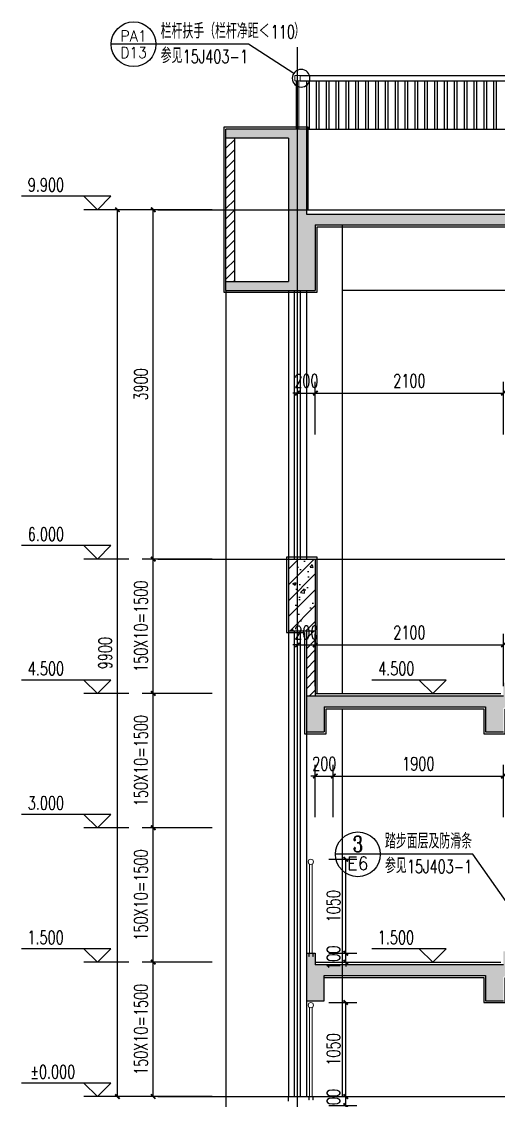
# Model space of a CAD drawing. Extents: x 1738711 to 2346805, y 1189731 to 2516152.
# Drawn here: x 2088533 to 2093856, y 1378333 to 1390377 of the extents above; entities that cross this region are included whole.
import ezdxf
from ezdxf.enums import TextEntityAlignment as Align

# ---------------------------------------------------------------- set-up
doc = ezdxf.new("R2010")
doc.units = 0
doc.header["$LTSCALE"] = 1000
doc.header["$MEASUREMENT"] = 0
doc.linetypes.add('复件 140224通州运河二期售楼部条件图_t3$0$X-ME SHAFT SH$0$X-B2$0$WATER_LINE', pattern=[0])
for name, color, linetype in [('CONTINUOUS', 7, 'Continuous'), ('DIM_ELEV', 3, 'Continuous'), ('DIM_IDEN', 3, 'Continuous'), ('DOTE', 1, 'Continuous'), ('PUB_DIM', 3, 'Continuous'), ('PUB_HATCH', 8, 'Continuous'), ('PUB_TEXT', 7, 'Continuous'), ('WALL', 40, 'Continuous'), ('WINDOW', 144, 'Continuous'), ('切线', 35, 'Continuous'), ('看线', 8, 'Continuous')]:
    doc.layers.add(name, color=color, linetype=linetype)
doc.layers.add('填充', color=252, linetype='Continuous', lineweight=5)
doc.layers.add('栏杆', color=6, linetype='Continuous', lineweight=15)
doc.styles.add('_TCH_DIM', font='SIMPLEX', dxfattribs={"bigfont": 'GBCBIG'})
doc.styles.add('_TCH_DIM_T3', font='SIMPLEX', dxfattribs={"width": 0.705882, "bigfont": 'GBCBIG'})
doc.styles.add('_TCH_LABEL', font='COMPLEX', dxfattribs={"bigfont": 'GBCBIG'})
doc.dimstyles.new('_TCH_ARCH&&50', dxfattribs={"dimtxt": 148.75, "dimasz": 50, "dimexe": 125, "dimexo": 150, "dimgap": 63.125, "dimtad": 1, "dimdec": 0, "dimzin": 0, "dimdsep": 46, "dimtxsty": '_TCH_DIM_T3', "dimblk": 'ARCHTICK', "dimcen": 0.09, "dimclrt": 7, "dimazin": 2, "dimtfac": 1, "dimtdec": 0, "dimtix": 1, "dimtmove": 2, "dimatfit": 3, "dimfxl": 50, "dimtolj": 1, "dimtzin": 0, "dimarcsym": 0})
pattern_1 = [(45, (169519.91, 20180.16), (-88.3883476, 88.3883476), []), (50, (169519.9, 20180.16), (358.63009, -31.376067), [37.5, -412.5]), (355, (169519.9, 20180.16), (-69.375667, 376.096067), [30, -330]), (100.4514, (169549.8, 20177.55), (289.25469, 344.71977), [31.870095, -350.571056]), (46.1842, (169519.9, 20280.16), (533.620524, -82.75951), [56.25, -618.75]), (96.6356, (169564.4, 20273.27), (467.33135, 487.05894), [47.80514, -525.8565]), (351.1842, (169519.9, 20280.16), (467.33097, 487.0593), [45, -495]), (21, (169569.9, 20255.16), (298.453526, -201.309445), [37.5, -412.5]), (326, (169569.9, 20255.16), (121.657666, 362.57502), [30, -330]), (71.4514, (169594.78, 20238.4), (420.111314, 161.26525), [31.870095, -350.571056]), (37.5, (169519.91, 20180.16), (6.079928, 166.446927), [0, -326, 0, -335, 0, -331.25]), (7.5, (169519.9, 20180.16), (131.534769, 197.205856), [0, -191, 0, -318.5, 0, -126.25]), (327.5, (169408.41, 20180.16), (266.911218, -11.277436), [0, -125, 0, -390, 0, -517.5]), (317.5, (169358.4, 20180.16), (291.593085, 50.052491), [0, -162.5, 0, -259, 0, -367.5])]

# ---------------------------------------------------------------- blocks, each defined once
blk = doc.blocks.new('gdfdgdfgdfbvfcxv')
at = {"layer": '填充'}
blk.add_line((264925, -67479), (264925, -67589), dxfattribs=at)
for points in [[(264919, -67480), (264829, -67480, -1), (264829, -67468), (264919, -67468)], [(264919, -67588), (264829, -67588, 1), (264829, -67600), (264919, -67600)]]:
    blk.add_lwpolyline(points, format="xyb", dxfattribs=at)
blk.add_lwpolyline([(264911, -67634), (264911, -67434), (264919, -67434), (264919, -67634)], close=True, dxfattribs=at)
blk.add_lwpolyline([(264911, -67634), (264911, -67434), (264919, -67434), (264919, -67634)], close=True, dxfattribs=at)
for centre, radius, start, end in [((264919, -67483), 4.5, 318.2388, 90), ((264915, -67488), 9.2, 330.3198, 59.7492), ((264919, -67495), 4.5, 318.2388, 90), ((264919, -67501), 4.5, 318.2388, 90), ((264919, -67507), 4.5, 318.2388, 90), ((264919, -67513), 4.5, 318.2388, 90), ((264919, -67519), 4.5, 318.2388, 90), ((264919, -67525), 4.5, 318.2388, 90), ((264919, -67531), 4.5, 318.2388, 90), ((264919, -67537), 4.5, 318.2388, 90), ((264919, -67543), 4.5, 318.2388, 90), ((264919, -67549), 4.5, 318.2388, 90), ((264919, -67555), 4.5, 318.2388, 90), ((264919, -67561), 4.5, 318.2388, 90), ((264919, -67567), 4.5, 318.2388, 90), ((264919, -67573), 4.5, 318.2388, 90), ((264919, -67579), 4.5, 318.2388, 90), ((264919, -67585), 4.5, 270, 90)]:
    blk.add_arc(centre, radius, start, end, dxfattribs=at)
blk = doc.blocks.new('_ArchTick')
at = {"color": 0, "linetype": 'ByBlock', "const_width": 0.4}
blk.add_lwpolyline([(-0.5, -0.5), (0.5, 0.5)], dxfattribs=at)
blk = doc.blocks.new('*D2201')
at = {"layer": 'Defpoints', "color": 0, "transparency": 16777216}
for p in [(2089603, 1388276), (2090412, 1388276), (2090412, 1378376)]:
    blk.add_point(p, dxfattribs=at)
at = {"layer": 'PUB_DIM', "color": 0, "lineweight": -2, "transparency": 16777216}
for p, q in [((2090262, 1388276), (2089478, 1388276)), ((2089603, 1378376), (2089603, 1388276)), ((2090262, 1378376), (2089478, 1378376))]:
    blk.add_line(p, q, dxfattribs=at)
at = {"layer": 'PUB_DIM', "color": 0, "lineweight": -2, "transparency": 16777216, "xscale": 50, "yscale": 50, "zscale": 50}
for p, rotation in [((2089603, 1388276), 90), ((2089603, 1378376), 270)]:
    blk.add_blockref('_ArchTick', p, dxfattribs=dict(at, rotation=rotation))
at = {"layer": 'PUB_DIM', "color": 7, "transparency": 16777216, "insert": (2089466, 1383326), "char_height": 148.8, "attachment_point": 5, "rotation": 90, "style": '_TCH_DIM_T3'}
blk.add_mtext('\\A1;9900', dxfattribs=at)
blk = doc.blocks.new('*D2202')
at = {"layer": 'Defpoints', "color": 0, "transparency": 16777216}
for p in [(2090003, 1379876), (2090812, 1379876), (2090812, 1378376)]:
    blk.add_point(p, dxfattribs=at)
at = {"layer": 'PUB_DIM', "color": 0, "lineweight": -2, "transparency": 16777216}
for p, q in [((2090662, 1379876), (2089878, 1379876)), ((2090003, 1378376), (2090003, 1379876)), ((2090662, 1378376), (2089878, 1378376))]:
    blk.add_line(p, q, dxfattribs=at)
at = {"layer": 'PUB_DIM', "color": 0, "lineweight": -2, "transparency": 16777216, "xscale": 50, "yscale": 50, "zscale": 50}
for p, rotation in [((2090003, 1379876), 90), ((2090003, 1378376), 270)]:
    blk.add_blockref('_ArchTick', p, dxfattribs=dict(at, rotation=rotation))
at = {"layer": 'PUB_DIM', "color": 7, "transparency": 16777216, "insert": (2089866, 1379126), "char_height": 148.75, "attachment_point": 5, "rotation": 90, "style": '_TCH_DIM_T3'}
blk.add_mtext('\\A1;150X10=1500', dxfattribs=at)
blk = doc.blocks.new('*D2203')
at = {"layer": 'Defpoints', "color": 0, "transparency": 16777216}
for p in [(2090003, 1381376), (2090812, 1381376), (2090812, 1379876)]:
    blk.add_point(p, dxfattribs=at)
at = {"layer": 'PUB_DIM', "color": 0, "lineweight": -2, "transparency": 16777216}
for p, q in [((2090662, 1381376), (2089878, 1381376)), ((2090003, 1379876), (2090003, 1381376)), ((2090662, 1379876), (2089878, 1379876))]:
    blk.add_line(p, q, dxfattribs=at)
at = {"layer": 'PUB_DIM', "color": 0, "lineweight": -2, "transparency": 16777216, "xscale": 50, "yscale": 50, "zscale": 50}
for p, rotation in [((2090003, 1381376), 90), ((2090003, 1379876), 270)]:
    blk.add_blockref('_ArchTick', p, dxfattribs=dict(at, rotation=rotation))
at = {"layer": 'PUB_DIM', "color": 7, "transparency": 16777216, "insert": (2089866, 1380626), "char_height": 148.75, "attachment_point": 5, "rotation": 90, "style": '_TCH_DIM_T3'}
blk.add_mtext('\\A1;150X10=1500', dxfattribs=at)
blk = doc.blocks.new('*D2204')
at = {"layer": 'Defpoints', "color": 0, "transparency": 16777216}
for p in [(2090003, 1382876), (2090812, 1382876), (2090812, 1381376)]:
    blk.add_point(p, dxfattribs=at)
at = {"layer": 'PUB_DIM', "color": 0, "lineweight": -2, "transparency": 16777216}
for p, q in [((2090662, 1382876), (2089878, 1382876)), ((2090003, 1381376), (2090003, 1382876)), ((2090662, 1381376), (2089878, 1381376))]:
    blk.add_line(p, q, dxfattribs=at)
at = {"layer": 'PUB_DIM', "color": 0, "lineweight": -2, "transparency": 16777216, "xscale": 50, "yscale": 50, "zscale": 50}
for p, rotation in [((2090003, 1382876), 90), ((2090003, 1381376), 270)]:
    blk.add_blockref('_ArchTick', p, dxfattribs=dict(at, rotation=rotation))
at = {"layer": 'PUB_DIM', "color": 7, "transparency": 16777216, "insert": (2089866, 1382126), "char_height": 148.75, "attachment_point": 5, "rotation": 90, "style": '_TCH_DIM_T3'}
blk.add_mtext('\\A1;150X10=1500', dxfattribs=at)
blk = doc.blocks.new('*D2205')
at = {"layer": 'Defpoints', "color": 0, "transparency": 16777216}
for p in [(2090003, 1384376), (2090812, 1384376), (2090812, 1382876)]:
    blk.add_point(p, dxfattribs=at)
at = {"layer": 'PUB_DIM', "color": 0, "lineweight": -2, "transparency": 16777216}
for p, q in [((2090662, 1384376), (2089878, 1384376)), ((2090003, 1382876), (2090003, 1384376)), ((2090662, 1382876), (2089878, 1382876))]:
    blk.add_line(p, q, dxfattribs=at)
at = {"layer": 'PUB_DIM', "color": 0, "lineweight": -2, "transparency": 16777216, "xscale": 50, "yscale": 50, "zscale": 50}
for p, rotation in [((2090003, 1384376), 90), ((2090003, 1382876), 270)]:
    blk.add_blockref('_ArchTick', p, dxfattribs=dict(at, rotation=rotation))
at = {"layer": 'PUB_DIM', "color": 7, "transparency": 16777216, "insert": (2089866, 1383626), "char_height": 148.75, "attachment_point": 5, "rotation": 90, "style": '_TCH_DIM_T3'}
blk.add_mtext('\\A1;150X10=1500', dxfattribs=at)
blk = doc.blocks.new('*D2206')
at = {"layer": 'Defpoints', "color": 0, "transparency": 16777216}
for p in [(2090003, 1388276), (2090812, 1388276), (2090812, 1384376)]:
    blk.add_point(p, dxfattribs=at)
at = {"layer": 'PUB_DIM', "color": 0, "lineweight": -2, "transparency": 16777216}
for p, q in [((2090662, 1388276), (2089878, 1388276)), ((2090003, 1384376), (2090003, 1388276)), ((2090662, 1384376), (2089878, 1384376))]:
    blk.add_line(p, q, dxfattribs=at)
at = {"layer": 'PUB_DIM', "color": 0, "lineweight": -2, "transparency": 16777216, "xscale": 50, "yscale": 50, "zscale": 50}
for p, rotation in [((2090003, 1388276), 90), ((2090003, 1384376), 270)]:
    blk.add_blockref('_ArchTick', p, dxfattribs=dict(at, rotation=rotation))
at = {"layer": 'PUB_DIM', "color": 7, "transparency": 16777216, "insert": (2089866, 1386326), "char_height": 148.8, "attachment_point": 5, "rotation": 90, "style": '_TCH_DIM_T3'}
blk.add_mtext('\\A1;3900', dxfattribs=at)
blk = doc.blocks.new('*D2207')
at = {"layer": 'Defpoints', "color": 0, "transparency": 16777216}
for p in [(2092012, 1381954), (2091812, 1381343), (2092012, 1381343)]:
    blk.add_point(p, dxfattribs=at)
at = {"layer": 'PUB_DIM', "color": 0, "lineweight": -2, "transparency": 16777216}
for p, q in [((2091812, 1381493), (2091812, 1382079)), ((2092012, 1381493), (2092012, 1382079)), ((2091812, 1381954), (2091762, 1381954)), ((2091812, 1381954), (2092012, 1381954)), ((2092012, 1381954), (2092062, 1381954))]:
    blk.add_line(p, q, dxfattribs=at)
at = {"layer": 'PUB_DIM', "color": 0, "lineweight": -2, "transparency": 16777216, "xscale": 50, "yscale": 50, "zscale": 50}
blk.add_blockref('_ArchTick', (2091812, 1381954), dxfattribs=at)
at = {"layer": 'PUB_DIM', "color": 0, "lineweight": -2, "transparency": 16777216, "xscale": 50, "yscale": 50, "zscale": 50, "rotation": 180}
blk.add_blockref('_ArchTick', (2092012, 1381954), dxfattribs=at)
at = {"layer": 'PUB_DIM', "color": 7, "transparency": 16777216, "insert": (2091912, 1382092), "char_height": 148.8, "attachment_point": 5, "style": '_TCH_DIM_T3'}
blk.add_mtext('\\A1;200', dxfattribs=at)
blk = doc.blocks.new('*D2208')
at = {"layer": 'Defpoints', "color": 0, "transparency": 16777216}
for p in [(2093912, 1381954), (2092012, 1381343), (2093912, 1381343)]:
    blk.add_point(p, dxfattribs=at)
at = {"layer": 'PUB_DIM', "color": 0, "lineweight": -2, "transparency": 16777216}
for p, q in [((2092012, 1381493), (2092012, 1382079)), ((2093912, 1381493), (2093912, 1382079)), ((2092012, 1381954), (2093912, 1381954))]:
    blk.add_line(p, q, dxfattribs=at)
at = {"layer": 'PUB_DIM', "color": 0, "lineweight": -2, "transparency": 16777216, "xscale": 50, "yscale": 50, "zscale": 50, "rotation": 180}
blk.add_blockref('_ArchTick', (2092012, 1381954), dxfattribs=at)
at = {"layer": 'PUB_DIM', "color": 0, "lineweight": -2, "transparency": 16777216, "xscale": 50, "yscale": 50, "zscale": 50}
blk.add_blockref('_ArchTick', (2093912, 1381954), dxfattribs=at)
at = {"layer": 'PUB_DIM', "color": 7, "transparency": 16777216, "insert": (2092962, 1382092), "char_height": 148.8, "attachment_point": 5, "style": '_TCH_DIM_T3'}
blk.add_mtext('\\A1;1900', dxfattribs=at)
blk = doc.blocks.new('*D2211')
at = {"layer": 'Defpoints', "color": 0, "transparency": 16777216}
for p in [(2091812, 1383418), (2091612, 1382807), (2091812, 1382807)]:
    blk.add_point(p, dxfattribs=at)
at = {"layer": 'PUB_DIM', "color": 0, "lineweight": -2, "transparency": 16777216}
for p, q in [((2091612, 1382957), (2091612, 1383543)), ((2091812, 1382957), (2091812, 1383543)), ((2091612, 1383418), (2091562, 1383418)), ((2091612, 1383418), (2091812, 1383418)), ((2091812, 1383418), (2091862, 1383418))]:
    blk.add_line(p, q, dxfattribs=at)
at = {"layer": 'PUB_DIM', "color": 0, "lineweight": -2, "transparency": 16777216, "xscale": 50, "yscale": 50, "zscale": 50}
blk.add_blockref('_ArchTick', (2091612, 1383418), dxfattribs=at)
at = {"layer": 'PUB_DIM', "color": 0, "lineweight": -2, "transparency": 16777216, "xscale": 50, "yscale": 50, "zscale": 50, "rotation": 180}
blk.add_blockref('_ArchTick', (2091812, 1383418), dxfattribs=at)
at = {"layer": 'PUB_DIM', "color": 7, "transparency": 16777216, "insert": (2091712, 1383556), "char_height": 148.8, "attachment_point": 5, "style": '_TCH_DIM_T3'}
blk.add_mtext('\\A1;200', dxfattribs=at)
blk = doc.blocks.new('*D2212')
at = {"layer": 'Defpoints', "color": 0, "transparency": 16777216}
for p in [(2093912, 1383418), (2091812, 1382807), (2093912, 1382807)]:
    blk.add_point(p, dxfattribs=at)
at = {"layer": 'PUB_DIM', "color": 0, "lineweight": -2, "transparency": 16777216}
for p, q in [((2091812, 1382957), (2091812, 1383543)), ((2093912, 1382957), (2093912, 1383543)), ((2091812, 1383418), (2093912, 1383418))]:
    blk.add_line(p, q, dxfattribs=at)
at = {"layer": 'PUB_DIM', "color": 0, "lineweight": -2, "transparency": 16777216, "xscale": 50, "yscale": 50, "zscale": 50, "rotation": 180}
blk.add_blockref('_ArchTick', (2091812, 1383418), dxfattribs=at)
at = {"layer": 'PUB_DIM', "color": 0, "lineweight": -2, "transparency": 16777216, "xscale": 50, "yscale": 50, "zscale": 50}
blk.add_blockref('_ArchTick', (2093912, 1383418), dxfattribs=at)
at = {"layer": 'PUB_DIM', "color": 7, "transparency": 16777216, "insert": (2092862, 1383556), "char_height": 148.8, "attachment_point": 5, "style": '_TCH_DIM_T3'}
blk.add_mtext('\\A1;2100', dxfattribs=at)
blk = doc.blocks.new('*D2215')
at = {"layer": 'Defpoints', "color": 0, "transparency": 16777216}
for p in [(2091812, 1386229), (2091612, 1385618), (2091812, 1385618)]:
    blk.add_point(p, dxfattribs=at)
at = {"layer": 'PUB_DIM', "color": 0, "lineweight": -2, "transparency": 16777216}
for p, q in [((2091612, 1385768), (2091612, 1386354)), ((2091812, 1385768), (2091812, 1386354)), ((2091612, 1386229), (2091562, 1386229)), ((2091612, 1386229), (2091812, 1386229)), ((2091812, 1386229), (2091862, 1386229))]:
    blk.add_line(p, q, dxfattribs=at)
at = {"layer": 'PUB_DIM', "color": 0, "lineweight": -2, "transparency": 16777216, "xscale": 50, "yscale": 50, "zscale": 50}
blk.add_blockref('_ArchTick', (2091612, 1386229), dxfattribs=at)
at = {"layer": 'PUB_DIM', "color": 0, "lineweight": -2, "transparency": 16777216, "xscale": 50, "yscale": 50, "zscale": 50, "rotation": 180}
blk.add_blockref('_ArchTick', (2091812, 1386229), dxfattribs=at)
at = {"layer": 'PUB_DIM', "color": 7, "transparency": 16777216, "insert": (2091712, 1386366), "char_height": 148.8, "attachment_point": 5, "style": '_TCH_DIM_T3'}
blk.add_mtext('\\A1;200', dxfattribs=at)
blk = doc.blocks.new('*D2216')
at = {"layer": 'Defpoints', "color": 0, "transparency": 16777216}
for p in [(2093912, 1386229), (2091812, 1385618), (2093912, 1385618)]:
    blk.add_point(p, dxfattribs=at)
at = {"layer": 'PUB_DIM', "color": 0, "lineweight": -2, "transparency": 16777216}
for p, q in [((2091812, 1385768), (2091812, 1386354)), ((2093912, 1385768), (2093912, 1386354)), ((2091812, 1386229), (2093912, 1386229))]:
    blk.add_line(p, q, dxfattribs=at)
at = {"layer": 'PUB_DIM', "color": 0, "lineweight": -2, "transparency": 16777216, "xscale": 50, "yscale": 50, "zscale": 50, "rotation": 180}
blk.add_blockref('_ArchTick', (2091812, 1386229), dxfattribs=at)
at = {"layer": 'PUB_DIM', "color": 0, "lineweight": -2, "transparency": 16777216, "xscale": 50, "yscale": 50, "zscale": 50}
blk.add_blockref('_ArchTick', (2093912, 1386229), dxfattribs=at)
at = {"layer": 'PUB_DIM', "color": 7, "transparency": 16777216, "insert": (2092862, 1386366), "char_height": 148.8, "attachment_point": 5, "style": '_TCH_DIM_T3'}
blk.add_mtext('\\A1;2100', dxfattribs=at)
blk = doc.blocks.new('*D2219')
at = {"layer": 'Defpoints', "color": 0, "transparency": 16777216}
for p in [(2091812, 1379426), (2092151, 1379426), (2091812, 1378376)]:
    blk.add_point(p, dxfattribs=at)
at = {"layer": 'PUB_DIM', "color": 0, "lineweight": -2, "transparency": 16777216}
for p, q in [((2091962, 1379426), (2092276, 1379426)), ((2092151, 1378376), (2092151, 1379426)), ((2091962, 1378376), (2092276, 1378376))]:
    blk.add_line(p, q, dxfattribs=at)
at = {"layer": 'PUB_DIM', "color": 0, "lineweight": -2, "transparency": 16777216, "xscale": 50, "yscale": 50, "zscale": 50}
for p, rotation in [((2092151, 1379426), 90), ((2092151, 1378376), 270)]:
    blk.add_blockref('_ArchTick', p, dxfattribs=dict(at, rotation=rotation))
at = {"layer": 'PUB_DIM', "color": 7, "transparency": 16777216, "insert": (2092014, 1378901), "char_height": 148.8, "attachment_point": 5, "rotation": 90, "style": '_TCH_DIM_T3'}
blk.add_mtext('\\A1;1050', dxfattribs=at)
blk = doc.blocks.new('*D2220')
at = {"layer": 'Defpoints', "color": 0, "transparency": 16777216}
for p in [(2091812, 1378376), (2092151, 1378376), (2091812, 1378276)]:
    blk.add_point(p, dxfattribs=at)
at = {"layer": 'PUB_DIM', "color": 0, "lineweight": -2, "transparency": 16777216}
for p, q in [((2092151, 1378376), (2092151, 1378426)), ((2091962, 1378376), (2092276, 1378376)), ((2092151, 1378276), (2092151, 1378376)), ((2091962, 1378276), (2092276, 1378276)), ((2092151, 1378276), (2092151, 1378226))]:
    blk.add_line(p, q, dxfattribs=at)
at = {"layer": 'PUB_DIM', "color": 0, "lineweight": -2, "transparency": 16777216, "xscale": 50, "yscale": 50, "zscale": 50}
for p, rotation in [((2092151, 1378376), 270), ((2092151, 1378276), 90)]:
    blk.add_blockref('_ArchTick', p, dxfattribs=dict(at, rotation=rotation))
at = {"layer": 'PUB_DIM', "color": 7, "transparency": 16777216, "insert": (2092014, 1378326), "char_height": 148.8, "attachment_point": 5, "rotation": 90, "style": '_TCH_DIM_T3'}
blk.add_mtext('\\A1;100', dxfattribs=at)
blk = doc.blocks.new('*D2224')
at = {"layer": 'Defpoints', "color": 0, "transparency": 16777216}
for p in [(2091812, 1381026), (2092151, 1381026), (2091812, 1379976)]:
    blk.add_point(p, dxfattribs=at)
at = {"layer": 'PUB_DIM', "color": 0, "lineweight": -2, "transparency": 16777216}
for p, q in [((2091962, 1381026), (2092276, 1381026)), ((2092151, 1379976), (2092151, 1381026)), ((2091962, 1379976), (2092276, 1379976))]:
    blk.add_line(p, q, dxfattribs=at)
at = {"layer": 'PUB_DIM', "color": 0, "lineweight": -2, "transparency": 16777216, "xscale": 50, "yscale": 50, "zscale": 50}
for p, rotation in [((2092151, 1381026), 90), ((2092151, 1379976), 270)]:
    blk.add_blockref('_ArchTick', p, dxfattribs=dict(at, rotation=rotation))
at = {"layer": 'PUB_DIM', "color": 7, "transparency": 16777216, "insert": (2092014, 1380501), "char_height": 148.8, "attachment_point": 5, "rotation": 90, "style": '_TCH_DIM_T3'}
blk.add_mtext('\\A1;1050', dxfattribs=at)
blk = doc.blocks.new('*D2225')
at = {"layer": 'Defpoints', "color": 0, "transparency": 16777216}
for p in [(2091812, 1379976), (2091812, 1379876), (2092151, 1379976)]:
    blk.add_point(p, dxfattribs=at)
at = {"layer": 'PUB_DIM', "color": 0, "lineweight": -2, "transparency": 16777216}
for p, q in [((2092151, 1379976), (2092151, 1380026)), ((2091962, 1379976), (2092276, 1379976)), ((2091962, 1379876), (2092276, 1379876)), ((2092151, 1379876), (2092151, 1379976)), ((2092151, 1379876), (2092151, 1379826))]:
    blk.add_line(p, q, dxfattribs=at)
at = {"layer": 'PUB_DIM', "color": 0, "lineweight": -2, "transparency": 16777216, "xscale": 50, "yscale": 50, "zscale": 50}
for p, rotation in [((2092151, 1379976), 270), ((2092151, 1379876), 90)]:
    blk.add_blockref('_ArchTick', p, dxfattribs=dict(at, rotation=rotation))
at = {"layer": 'PUB_DIM', "color": 7, "transparency": 16777216, "insert": (2092014, 1379926), "char_height": 148.8, "attachment_point": 5, "rotation": 90, "style": '_TCH_DIM_T3'}
blk.add_mtext('\\A1;100', dxfattribs=at)

msp = doc.modelspace()

# ---------------------------------------------------------------- hatches: boundary and pattern name
at = {"layer": 'PUB_HATCH', "linetype": '复件 140224通州运河二期售楼部条件图_t3$0$X-ME SHAFT SH$0$X-B2$0$WATER_LINE'}
h = msp.add_hatch(dxfattribs=at)
h.set_pattern_fill('钢筋混凝土', color=256, scale=50, style=0)
h.set_pattern_definition([(45, (2099887.17, 1386563.1), (-88.3883, 88.3883), []), (50, (2099887.17, 1386563.1), (358.63, -31.376), [37.5, -412.5]), (355, (2099887.17, 1386563.1), (-69.376, 376.096), [30, -330]), (100.4514, (2099917.05, 1386560.5), (289.255, 344.72), [31.87, -350.571]), (46.184, (2099887.17, 1386663.1), (533.62, -82.76), [56.25, -618.75]), (96.6356, (2099931.64, 1386656.2), (467.33, 487.06), [47.805, -525.856]), (351.184, (2099887.17, 1386663.1), (467.33, 487.06), [45, -495]), (21, (2099937.17, 1386638.1), (298.4535, -201.309), [37.5, -412.5]), (326, (2099937.17, 1386638.1), (121.658, 362.575), [30, -330]), (71.4514, (2099962.04, 1386621.32), (420.111, 161.265), [31.87, -350.571]), (37.5, (2099887.17, 1386563.1), (6.08, 166.447), [0, -326, 0, -335, 0, -331.25]), (7.5, (2099887.17, 1386563.1), (131.5348, 197.206), [0, -191, 0, -318.5, 0, -126.25]), (327.5, (2099775.67, 1386563.1), (266.9112, -11.2774), [0, -125, 0, -390, 0, -517.5]), (317.5, (2099725.67, 1386563.1), (291.593, 50.0525), [0, -162.5, 0, -259, 0, -367.5])])
h.paths.add_polyline_path([(2100011.8, 1386676.1), (2099811.8, 1386676.1), (2099811.8, 1386476.1), (2100011.8, 1386476.1)])
h.paths.add_polyline_path([(2090811.8, 1389176.1), (2091711.8, 1389176.1), (2091711.8, 1388226.1), (2100791.8, 1388226.1), (2100791.8, 1388106.1), (2100011.8, 1388106.1), (2100011.8, 1387376.1), (2099711.8, 1387376.1), (2099711.8, 1388106.1), (2091811.8, 1388106.1), (2091811.8, 1387376.1), (2090811.8, 1387376.1), (2090811.8, 1387476.1), (2091511.8, 1387476.1), (2091511.8, 1389076.1), (2090811.8, 1389076.1)])
h = msp.add_hatch(dxfattribs=at)
h.set_pattern_fill('ANSI31', color=256, scale=50, style=0)
h.set_pattern_definition([(45, (169519.91, 20180.16), (-56.1266008, 56.1266008), [])])
h.paths.add_polyline_path([(2090911.8, 1387476.1), (2090811.8, 1387476.1), (2090811.8, 1389076.1), (2090911.8, 1389076.1)])
h = msp.add_hatch(dxfattribs=at)
h.set_pattern_fill('钢筋混凝土', color=256, scale=50, style=0)
h.set_pattern_definition(pattern_1)
h.paths.add_polyline_path([(2091511.8, 1383576.1), (2091511.8, 1384376.1), (2091811.8, 1384376.1), (2091811.8, 1383576.1)])
h = msp.add_hatch(dxfattribs=at)
h.set_pattern_fill('钢筋混凝土', color=256, scale=50, style=0)
h.set_pattern_definition(pattern_1)
h.paths.add_polyline_path([(2091711.8, 1382846.1), (2091711.8, 1382446.1), (2091911.8, 1382446.1), (2091911.8, 1382726.1), (2093711.8, 1382726.1), (2093711.8, 1382446.1), (2093911.8, 1382446.1), (2093911.8, 1382711.9), (2096611.8, 1384061.9), (2096611.8, 1383946.1), (2096811.8, 1383946.1), (2096811.8, 1384226.1), (2099711.8, 1384226.1), (2099711.8, 1383576.1), (2100011.8, 1383576.1), (2100011.8, 1384206.1), (2100791.8, 1384206.1), (2100791.8, 1384326.1), (2100011.8, 1384326.1), (2100011.8, 1384346.1), (2096611.8, 1384346.1), (2096611.8, 1384196.1), (2096311.8, 1384196.1), (2096311.8, 1384046.1), (2096011.8, 1384046.1), (2096011.8, 1383896.1), (2095711.8, 1383896.1), (2095711.8, 1383746.1), (2095411.8, 1383746.1), (2095411.8, 1383596.1), (2095111.8, 1383596.1), (2095111.8, 1383446.1), (2094811.8, 1383446.1), (2094811.8, 1383296.1), (2094511.8, 1383296.1), (2094511.8, 1383146.1), (2094211.8, 1383146.1), (2094211.8, 1382996.1), (2093911.8, 1382996.1), (2093911.8, 1382846.1)])
h = msp.add_hatch(dxfattribs=at)
h.set_pattern_fill('ANSI31', color=256, scale=50, style=0)
h.set_pattern_definition([(45, (169719.91, 20180.16), (-56.1266008, 56.1266008), [])])
h.paths.add_polyline_path([(2091711.8, 1383576.1), (2091811.8, 1383576.1), (2091811.8, 1382846.1), (2091711.8, 1382846.1)])
h = msp.add_hatch(dxfattribs=at)
h.set_pattern_fill('钢筋混凝土', color=256, scale=50, style=0)
h.set_pattern_definition(pattern_1)
h.paths.add_polyline_path([(2099811.8, 1380476.1), (2100011.8, 1380476.1), (2100011.8, 1380676.1), (2099811.8, 1380676.1)], flags=17)
h.paths.add_polyline_path([(2091711.8, 1379976.1), (2091711.8, 1379846.1), (2091811.8, 1379846.1), (2091811.8, 1379976.1)])
h.paths.add_polyline_path([(2091711.8, 1379846.1), (2091711.8, 1379446.1), (2091911.8, 1379446.1), (2091911.8, 1379726.1), (2093711.8, 1379726.1), (2093711.8, 1379446.1), (2093911.8, 1379446.1), (2093911.8, 1379711.9), (2096611.8, 1381061.9), (2096611.8, 1380946.1), (2096811.8, 1380946.1), (2096811.8, 1381226.1), (2099811.8, 1381226.1), (2099811.8, 1380946.1), (2100011.8, 1380946.1), (2100011.8, 1381346.1), (2096611.8, 1381346.1), (2096611.8, 1381196.1), (2096311.8, 1381196.1), (2096311.8, 1381046.1), (2096011.8, 1381046.1), (2096011.8, 1380896.1), (2095711.8, 1380896.1), (2095711.8, 1380746.1), (2095411.8, 1380746.1), (2095411.8, 1380596.1), (2095111.8, 1380596.1), (2095111.8, 1380446.1), (2094811.8, 1380446.1), (2094811.8, 1380296.1), (2094511.8, 1380296.1), (2094511.8, 1380146.1), (2094211.8, 1380146.1), (2094211.8, 1379996.1), (2093911.8, 1379996.1), (2093911.8, 1379846.1)])

# ---------------------------------------------------------------- linework, layer by layer
at = {"layer": 'DIM_ELEV'}
for p, q in [((2089529, 1388426.1), (2088533, 1388426.1)), ((2089379, 1388276.1), (2089229, 1388426.1)), ((2089379, 1388276.1), (2089529, 1388426.1)), ((2089729, 1388276.1), (2089229, 1388276.1)), ((2089529, 1384526.1), (2088533, 1384526.1)), ((2089379, 1384376.1), (2089229, 1384526.1)), ((2089379, 1384376.1), (2089529, 1384526.1)), ((2089729, 1384376.1), (2089229, 1384376.1)), ((2089529, 1383026.1), (2088533, 1383026.1)), ((2089379, 1382876.1), (2089229, 1383026.1)), ((2089379, 1382876.1), (2089529, 1383026.1)), ((2093272.1, 1383026.1), (2092444, 1383026.1)), ((2093122.1, 1382876.1), (2092972.1, 1383026.1)), ((2093122.1, 1382876.1), (2093272.1, 1383026.1)), ((2089729, 1382876.1), (2089229, 1382876.1)), ((2089529, 1381526.1), (2088533, 1381526.1)), ((2089379, 1381376.1), (2089229, 1381526.1)), ((2089379, 1381376.1), (2089529, 1381526.1)), ((2089729, 1381376.1), (2089229, 1381376.1)), ((2089529, 1380026.1), (2088533, 1380026.1)), ((2089379, 1379876.1), (2089229, 1380026.1)), ((2089379, 1379876.1), (2089529, 1380026.1)), ((2093272.1, 1380026.1), (2092444, 1380026.1)), ((2093122.1, 1379876.1), (2092972.1, 1380026.1)), ((2093122.1, 1379876.1), (2093272.1, 1380026.1)), ((2089729, 1379876.1), (2089229, 1379876.1)), ((2089529, 1378526.1), (2088533, 1378526.1)), ((2089379, 1378376.1), (2089229, 1378526.1)), ((2089379, 1378376.1), (2089529, 1378526.1)), ((2089729, 1378376.1), (2089229, 1378376.1))]:
    msp.add_line(p, q, dxfattribs=at)
at = {"layer": 'DIM_IDEN'}
for p, q in [((2090033.2, 1390123.3), (2089533.2, 1390123.3)), ((2091065.7, 1390123.3), (2090033.2, 1390123.3)), ((2091570.6, 1389797.1), (2091065.7, 1390123.3)), ((2092536.6, 1381080.3), (2092036.6, 1381080.3)), ((2093569.1, 1381080.3), (2092536.6, 1381080.3)), ((2094155, 1380246.8), (2093569.1, 1381080.3))]:
    msp.add_line(p, q, dxfattribs=at)
msp.add_lwpolyline([(2091752.3, 1389743.5, 1), (2091554.8, 1389743.5, 1)], format="xyb", close=True, dxfattribs=at)
for centre in [(2089783.2, 1390123.3), (2092286.6, 1381080.3)]:
    msp.add_circle(centre, 250, dxfattribs=at)
at = {"layer": 'DOTE'}
for p, q in [((2091611.8, 1377241.9), (2091611.8, 1390091.1)), ((2090055.5, 1388276.1), (2101262.6, 1388276.1)), ((2090055.5, 1384376.1), (2101262.6, 1384376.1)), ((2090055.5, 1378376.1), (2101262.6, 1378376.1))]:
    msp.add_line(p, q, dxfattribs=at)
at = {"layer": 'WALL'}
for p, q in [((2091711.8, 1389176.1), (2090811.8, 1389176.1)), ((2090811.8, 1387376.1), (2090811.8, 1389176.1)), ((2091711.8, 1389176.1), (2091711.8, 1388226.1)), ((2091511.8, 1389076.1), (2090811.8, 1389076.1)), ((2090911.8, 1387476.1), (2090911.8, 1389076.1)), ((2091511.8, 1389076.1), (2091511.8, 1387476.1)), ((2091711.8, 1388226.1), (2100791.8, 1388226.1)), ((2091811.8, 1388106.1), (2099711.8, 1388106.1)), ((2091811.8, 1388106.1), (2091811.8, 1387376.1)), ((2090811.8, 1387476.1), (2091511.8, 1387476.1)), ((2090811.8, 1387376.1), (2091811.8, 1387376.1)), ((2091511.8, 1384376.1), (2091811.8, 1384376.1)), ((2091511.8, 1384376.1), (2091511.8, 1383576.1)), ((2091811.8, 1384376.1), (2091811.8, 1383576.1)), ((2091511.8, 1383576.1), (2091811.8, 1383576.1)), ((2091711.8, 1383576.1), (2091711.8, 1382446.1)), ((2091811.8, 1383576.1), (2091811.8, 1382846.1)), ((2093911.8, 1382846.1), (2091711.8, 1382846.1)), ((2091911.8, 1382726.1), (2093711.8, 1382726.1)), ((2091911.8, 1382726.1), (2091911.8, 1382446.1)), ((2093711.8, 1382726.1), (2093711.8, 1382446.1)), ((2091711.8, 1382446.1), (2091911.8, 1382446.1)), ((2093711.8, 1382446.1), (2093911.8, 1382446.1)), ((2091711.8, 1379976.1), (2091711.8, 1379446.1)), ((2091711.8, 1379976.1), (2091811.8, 1379976.1)), ((2091811.8, 1379976.1), (2091811.8, 1379846.1)), ((2093911.8, 1379846.1), (2091811.8, 1379846.1)), ((2091911.8, 1379726.1), (2093711.8, 1379726.1)), ((2091911.8, 1379446.1), (2091911.8, 1379726.1)), ((2093711.8, 1379726.1), (2093711.8, 1379446.1)), ((2091711.8, 1379446.1), (2091911.8, 1379446.1)), ((2093711.8, 1379446.1), (2093911.8, 1379446.1))]:
    msp.add_line(p, q, dxfattribs=at)
at = {"layer": 'WINDOW'}
for p, q in [((2091511.8, 1387376.1), (2091511.8, 1384376.1)), ((2091578.5, 1384376.1), (2091578.5, 1387376.1)), ((2091645.1, 1384376.1), (2091645.1, 1387376.1)), ((2091711.8, 1387376.1), (2091711.8, 1384376.1)), ((2091511.8, 1383576.1), (2091511.8, 1378376.1)), ((2091578.5, 1378376.1), (2091578.5, 1383576.1)), ((2091645.1, 1378376.1), (2091645.1, 1383576.1)), ((2091711.8, 1383576.1), (2091711.8, 1378376.1))]:
    msp.add_line(p, q, dxfattribs=at)
at = {"layer": '切线'}
for p, q in [((2091831.8, 1384396.1), (2091491.8, 1384396.1)), ((2091831.8, 1383556.1), (2091831.8, 1384396.1)), ((2091831.8, 1382876.1), (2091831.8, 1383556.1)), ((2091831.8, 1383556.1), (2091831.8, 1383556.1)), ((2091811.8, 1382876.1), (2093881.8, 1382876.1)), ((2091811.8, 1379876.1), (2093881.8, 1379876.1)), ((2091511.8, 1378376.1), (2100791.8, 1378376.1)), ((2091511.8, 1378326.1), (2091511.8, 1378376.1))]:
    msp.add_line(p, q, dxfattribs=at)
for points in [[(2091731.8, 1388276.1), (2091731.8, 1389196.1), (2090791.8, 1389196.1), (2090791.8, 1387356.1), (2091831.8, 1387356.1), (2091831.8, 1388086.1), (2099691.8, 1388086.1), (2099691.8, 1387356.1), (2099791.8, 1387356.1), (2099791.8, 1386456.1), (2100031.8, 1386456.1), (2100031.8, 1388086.1), (2100791.8, 1388086.1)], [(2091491.8, 1384396.1), (2091491.8, 1383556.1), (2091691.8, 1383556.1), (2091691.8, 1382426.1), (2091931.8, 1382426.1), (2091931.8, 1382706.1)], [(2091931.8, 1382706.1), (2093691.8, 1382706.1), (2093691.8, 1382426.1), (2093931.8, 1382426.1), (2093931.8, 1382699.5), (2096591.8, 1384029.5), (2096591.8, 1383926.1), (2096831.8, 1383926.1), (2096831.8, 1384206.1), (2099691.8, 1384206.1)], [(2091911.8, 1379706.1), (2093691.8, 1379706.1), (2093691.8, 1379426.1), (2093931.8, 1379426.1), (2093931.8, 1379699.5), (2096591.8, 1381029.5), (2096591.8, 1380926.1), (2096831.8, 1380926.1), (2096831.8, 1381206.1), (2099791.8, 1381206.1)]]:
    msp.add_lwpolyline(points, dxfattribs=at)
at = {"layer": '栏杆'}
for p, q in [((2091596.8, 1389716.1), (2091596.8, 1389176.1)), ((2091626.8, 1389716.1), (2091626.8, 1389176.1))]:
    msp.add_line(p, q, dxfattribs=at)
msp.add_lwpolyline([(2091581.8, 1389776.1), (2091641.8, 1389776.1), (2091641.8, 1389716.1), (2091581.8, 1389716.1)], close=True, dxfattribs=at)
at = {"layer": '栏杆', "color": 6, "ltscale": 100}
for points in [[(2091746.8, 1379978), (2091746.8, 1380970.1)], [(2091776.8, 1379978), (2091776.8, 1380970.1)], [(2091746.8, 1378378), (2091746.8, 1379370.1)], [(2091776.8, 1378378), (2091776.8, 1379370.1)]]:
    msp.add_lwpolyline(points, dxfattribs=at)
for centre in [(2091761.8, 1380996.1), (2091761.8, 1379396.1)]:
    msp.add_circle(centre, 30, dxfattribs=at)
at = {"layer": '看线'}
for p, q in [((2091641.8, 1389776.1), (2100791.8, 1389776.1)), ((2091641.8, 1389716.1), (2100791.8, 1389716.1)), ((2091711.8, 1389716.1), (2091711.8, 1389176.1)), ((2091741.8, 1389716.1), (2091741.8, 1389176.1)), ((2091821.8, 1389716.1), (2091821.8, 1389176.1)), ((2091851.8, 1389716.1), (2091851.8, 1389176.1)), ((2091931.8, 1389716.1), (2091931.8, 1389176.1)), ((2091961.8, 1389716.1), (2091961.8, 1389176.1)), ((2092041.8, 1389716.1), (2092041.8, 1389176.1)), ((2092071.8, 1389716.1), (2092071.8, 1389176.1)), ((2092151.8, 1389716.1), (2092151.8, 1389176.1)), ((2092181.8, 1389716.1), (2092181.8, 1389176.1)), ((2092261.8, 1389716.1), (2092261.8, 1389176.1)), ((2092291.8, 1389716.1), (2092291.8, 1389176.1)), ((2092371.8, 1389716.1), (2092371.8, 1389176.1)), ((2092401.8, 1389716.1), (2092401.8, 1389176.1)), ((2092481.8, 1389716.1), (2092481.8, 1389176.1)), ((2092511.8, 1389716.1), (2092511.8, 1389176.1)), ((2092591.8, 1389716.1), (2092591.8, 1389176.1)), ((2092621.8, 1389716.1), (2092621.8, 1389176.1)), ((2092701.8, 1389716.1), (2092701.8, 1389176.1)), ((2092731.8, 1389716.1), (2092731.8, 1389176.1)), ((2092811.8, 1389716.1), (2092811.8, 1389176.1)), ((2092841.8, 1389716.1), (2092841.8, 1389176.1)), ((2092921.8, 1389716.1), (2092921.8, 1389176.1)), ((2092951.8, 1389716.1), (2092951.8, 1389176.1)), ((2093031.8, 1389716.1), (2093031.8, 1389176.1)), ((2093061.8, 1389716.1), (2093061.8, 1389176.1)), ((2093141.8, 1389716.1), (2093141.8, 1389176.1)), ((2093171.8, 1389716.1), (2093171.8, 1389176.1)), ((2093251.8, 1389716.1), (2093251.8, 1389176.1)), ((2093281.8, 1389716.1), (2093281.8, 1389176.1)), ((2093361.8, 1389716.1), (2093361.8, 1389176.1)), ((2093391.8, 1389716.1), (2093391.8, 1389176.1)), ((2093471.8, 1389716.1), (2093471.8, 1389176.1)), ((2093501.8, 1389716.1), (2093501.8, 1389176.1)), ((2093581.8, 1389716.1), (2093581.8, 1389176.1)), ((2093611.8, 1389716.1), (2093611.8, 1389176.1)), ((2093691.8, 1389716.1), (2093691.8, 1389176.1)), ((2093721.8, 1389716.1), (2093721.8, 1389176.1)), ((2093801.8, 1389716.1), (2093801.8, 1389176.1)), ((2093831.8, 1389716.1), (2093831.8, 1389176.1)), ((2091711.8, 1389176.1), (2100791.8, 1389176.1)), ((2092111.8, 1388106.1), (2092111.8, 1382876.1)), ((2090811.8, 1387376.1), (2090811.8, 1378076.1)), ((2098711.8, 1387376.1), (2092111.8, 1387376.1)), ((2092111.8, 1382706.1), (2092111.8, 1378376.1))]:
    msp.add_line(p, q, dxfattribs=at)

# ---------------------------------------------------------------- block references
at = {"layer": 'CONTINUOUS', "xscale": -0.384000000001397, "yscale": 0.384000000001397, "zscale": 0.384000000001397, "rotation": 270}
for p in [(2117696.1, 1278247.1), (2117696.1, 1276647.1)]:
    msp.add_blockref('gdfdgdfgdfbvfcxv', p, dxfattribs=at)

# ---------------------------------------------------------------- texts
at = {"layer": 'PUB_TEXT', "color": 7, "style": '_TCH_DIM'}
for s, height, p in [('栏杆扶手（栏杆净距＜', 168.79, (2090085.7, 1390187)), ('）', 168.8, (2091574.4, 1390187)), ('参见', 168.79, (2090085.7, 1389912.5)), ('踏步面层及防滑条', 168.79, (2092589.1, 1381144)), ('参见', 168.79, (2092589.1, 1380869.6))]:
    msp.add_text(s, height=height, dxfattribs=at).set_placement(p)
at = {"layer": 'PUB_TEXT', "color": 7, "style": '_TCH_LABEL'}
for s, height, p, p2 in [('PA1', 120.76, (2089633.7, 1390155.1), (2089932.7, 1390155.1)), ('D13', 122.07, (2089634.9, 1389969.5), (2089931.4, 1389969.5)), ('3', 174, (2092228.6, 1381108), (2092344.6, 1381108)), ('E6', 144.93, (2092165.8, 1380905.8), (2092407.3, 1380905.8))]:
    msp.add_text(s, height=height, dxfattribs=at).set_placement(p, p2, align=Align.FIT)
at = {"layer": 'PUB_TEXT', "color": 7, "style": '_TCH_DIM', "width": 0.705882}
for s, p in [('110', (2091314.4, 1390187)), ('15J403-1', (2090331.4, 1389912.5)), ('9.900', (2088602, 1388478.6)), ('6.000', (2088602, 1384578.6)), ('4.500', (2088602, 1383078.6)), ('4.500', (2092513, 1383078.6)), ('3.000', (2088602, 1381578.6)), ('15J403-1', (2092834.8, 1380869.6)), ('1.500', (2088598, 1380078.6)), ('1.500', (2092509, 1380078.6)), ('%%P0.000', (2088628, 1378578.6))]:
    msp.add_text(s, height=148.75, dxfattribs=at).set_placement(p)

# ---------------------------------------------------------------- dimensions: what is measured, and where the dimension line sits
at = {"layer": 'PUB_DIM'}
for p1, p2, distance, picture, middle in [((2090411.8, 1378376.1), (2090411.8, 1388276.1), 808.6, '*D2201', (2089465.7, 1383326.1)), ((2090811.8, 1384376.1), (2090811.8, 1388276.1), 808.6, '*D2206', (2089865.7, 1386326.1)), ((2091611.8, 1385617.8), (2091811.8, 1385617.8), 610.8, '*D2215', (2091711.8, 1386366)), ((2091811.8, 1385617.8), (2093911.8, 1385617.8), 610.8, '*D2216', (2092861.8, 1386366)), ((2091611.8, 1382807.5), (2091811.8, 1382807.5), 610.8, '*D2211', (2091711.8, 1383555.8)), ((2091811.8, 1382807.5), (2093911.8, 1382807.5), 610.8, '*D2212', (2092861.8, 1383555.8)), ((2091811.8, 1381343.3), (2092011.8, 1381343.3), 610.8, '*D2207', (2091911.8, 1382091.6)), ((2092011.8, 1381343.3), (2093911.8, 1381343.3), 610.8, '*D2208', (2092961.8, 1382091.6)), ((2091811.8, 1379976.1), (2091811.8, 1381026.1), -339.4, '*D2224', (2092013.6, 1380501.1)), ((2091811.8, 1379876.1), (2091811.8, 1379976.1), -339.4, '*D2225', (2092013.6, 1379926.1)), ((2091811.8, 1378376.1), (2091811.8, 1379426.1), -339.4, '*D2219', (2092013.6, 1378901.1)), ((2091811.8, 1378276.1), (2091811.8, 1378376.1), -339.4, '*D2220', (2092013.6, 1378326.1))]:
    dim = msp.add_aligned_dim(p1=p1, p2=p2, distance=distance, dimstyle='_TCH_ARCH&&50', dxfattribs=at)
    dim.commit()
    dim.dimension.update_dxf_attribs({"geometry": picture, "text_midpoint": middle})
for p1, p2, picture, middle in [((2090811.8, 1382876.1), (2090811.8, 1384376.1), '*D2205', (2089865.7, 1383626.1)), ((2090811.8, 1381376.1), (2090811.8, 1382876.1), '*D2204', (2089865.7, 1382126.1)), ((2090811.8, 1379876.1), (2090811.8, 1381376.1), '*D2203', (2089865.7, 1380626.1)), ((2090811.8, 1378376.1), (2090811.8, 1379876.1), '*D2202', (2089865.7, 1379126.1))]:
    dim = msp.add_aligned_dim(p1=p1, p2=p2, distance=808.6, text='150X10=1500', dimstyle='_TCH_ARCH&&50', dxfattribs=at)
    dim.commit()
    dim.dimension.update_dxf_attribs({"geometry": picture, "text_midpoint": middle})

doc.saveas('drawing.dxf')
